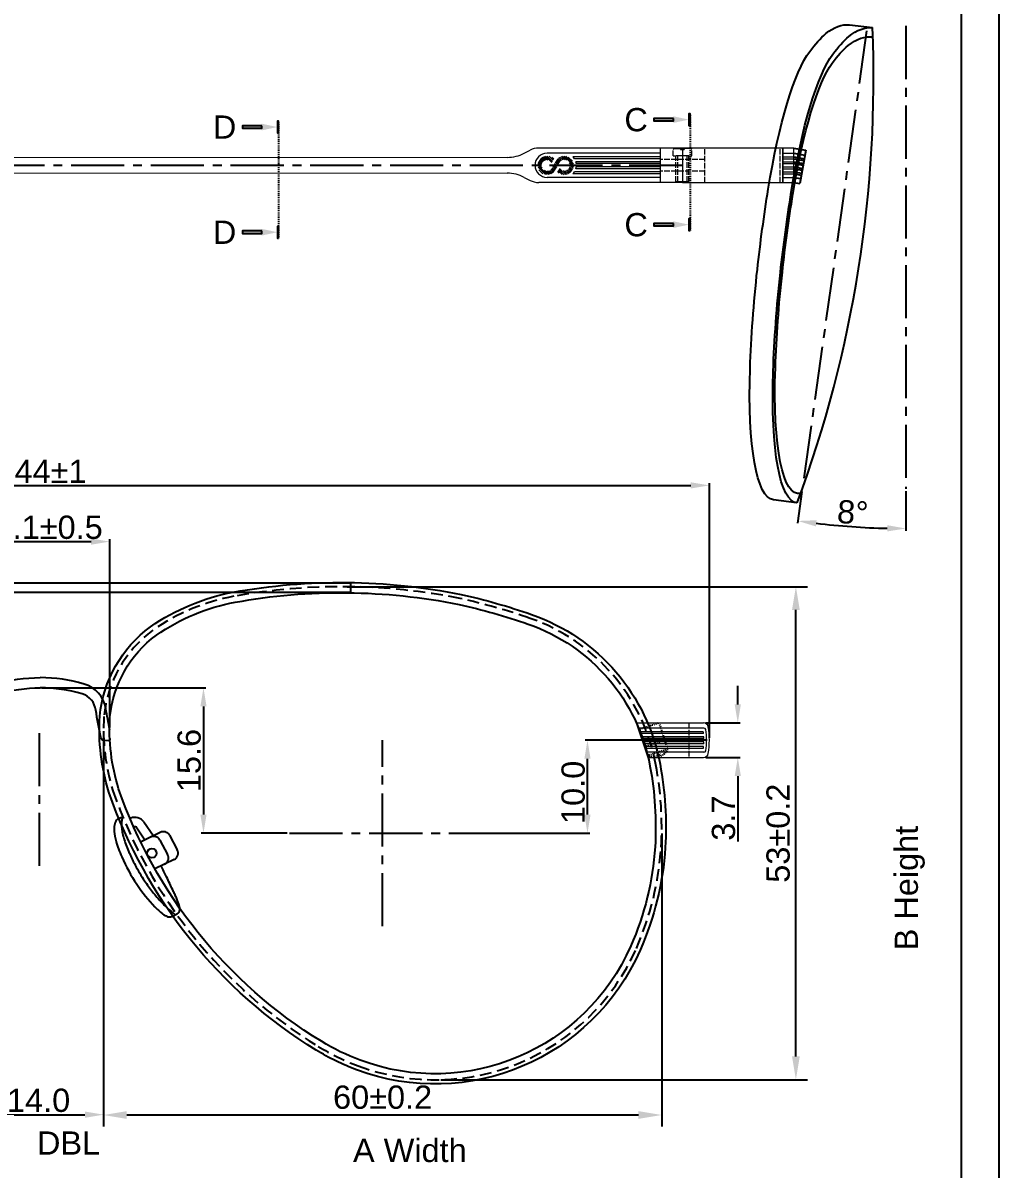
# Model space of a CAD drawing. Header units: millimetres. Extents: x 1186 to 2336, y 1181 to 1549.
# Drawn here: x 1768.6 to 1873.6, y 1287.6 to 1410.8 of the extents above; entities that cross this region are included whole.
import ezdxf
from ezdxf.enums import TextEntityAlignment as Align

# ---------------------------------------------------------------- set-up
doc = ezdxf.new("R2010")
doc.units = ezdxf.units.MM
for name, pattern in [('ACAD_ISO02W100', [15, 12, -3]), ('CENTER2', [28.574999999999992, 19.05, -3.174999999999998, 3.174999999999998, -3.174999999999998]), ('DASHED2', [0.375, 0.25, -0.125]), ('HIDDEN', [9.524999999999995, 6.349999999999998, -3.174999999999998]), ('HIDDEN2', [0.1875, 0.125, -0.0625]), ('PHANTOM2', [1.25, 0.625, -0.125, 0.125, -0.125, 0.125, -0.125])]:
    doc.linetypes.add(name, pattern=pattern)
for name, color, linetype in [('Center Line', 2, 'CENTER2'), ('Dimension', 3, 'Continuous'), ('Hidden Line', 1, 'HIDDEN2'), ('Section Line', 6, 'PHANTOM2')]:
    doc.layers.add(name, color=color, linetype=linetype)
for name, color, linetype, lineweight in [('odj', 4, 'Continuous', 35), ('Section', 4, 'Continuous', 25), ('填充', 6, 'Continuous', 9), ('标注', 4, 'Continuous', 5)]:
    doc.layers.add(name, color=color, linetype=linetype, lineweight=lineweight)
doc.styles.get("Standard").update_dxf_attribs({"font": 'arial.ttf'})
doc.styles.add('样式 1', font='romant.shx')
doc.dimstyles.new('ISO-25$0', dxfattribs={"dimtxt": 2.5, "dimasz": 2.5, "dimexe": 0.5, "dimexo": 1, "dimgap": 1, "dimtad": 0, "dimtih": 1, "dimtoh": 1, "dimdec": 1, "dimzin": 10, "dimdsep": 46, "dimlunit": 6, "dimtxsty": '样式 1', "dimcen": 0, "dimclrd": 256, "dimclre": 256, "dimclrt": 7, "dimazin": 0, "dimtfac": 1, "dimtdec": 1, "dimtofl": 0, "dimtmove": 0, "dimatfit": 0, "dimfxl": 1, "dimtolj": 1, "dimtzin": 10, "dimarcsym": 0})
doc.dimstyles.new('Standard$0', dxfattribs={"dimtxt": 2.3, "dimasz": 2, "dimexe": 1, "dimexo": 1, "dimgap": 1, "dimtad": 0, "dimtih": 1, "dimtoh": 1, "dimdec": 1, "dimzin": 0, "dimdsep": 46, "dimtxsty": 'Standard', "dimcen": 0, "dimclrd": 4, "dimclre": 4, "dimclrt": 4, "dimadec": 1, "dimazin": 0, "dimtfac": 1, "dimtdec": 1, "dimtofl": 0, "dimtmove": 0, "dimatfit": 0, "dimfxl": 1, "dimtolj": 1, "dimtzin": 0, "dimarcsym": 0})
doc.dimstyles.new('STANDARD$2', dxfattribs={"dimtxt": 2.5, "dimasz": 2.5, "dimexe": 1.25, "dimexo": 0.625, "dimtad": 1, "dimdec": 1, "dimdsep": 46, "dimlunit": 6, "dimtxsty": 'Standard', "dimcen": 2.5, "dimadec": 1, "dimazin": 0, "dimtfac": 1, "dimtdec": 1, "dimtmove": 0, "dimatfit": 3, "dimfxl": 1, "dimtolj": 1, "dimtzin": 0, "dimarcsym": 0})

# ---------------------------------------------------------------- blocks, each defined once
blk = doc.blocks.new('*D193')
at = {"layer": 'Defpoints', "color": 0, "ltscale": 1000, "transparency": 16777216}
for p in [(1842.401003300198, 1361.083080373652), (1698.401003300198, 1333.693169030414), (1842.401003300198, 1333.693169030414)]:
    blk.add_point(p, dxfattribs=at)
at = {"layer": 'Dimension', "color": 3, "lineweight": -2, "ltscale": 1000, "transparency": 16777216}
for p, q in [((1698.401003300198, 1333.943169030414), (1698.401003300198, 1361.333080373652)), ((1842.401003300198, 1333.943169030414), (1842.401003300198, 1361.333080373652)), ((1700.401003300198, 1361.083080373652), (1840.401003300198, 1361.083080373652))]:
    blk.add_line(p, q, dxfattribs=at)
at = {"layer": 'Dimension', "color": 3, "ltscale": 1000, "transparency": 16777216}
for points in [[(1700.401003300198, 1361.416413706985), (1700.401003300198, 1360.749747040318), (1698.401003300198, 1361.083080373652)], [(1840.401003300198, 1361.416413706985), (1840.401003300198, 1360.749747040318), (1842.401003300198, 1361.083080373652)]]:
    blk.add_solid(points, dxfattribs=at)
at = {"layer": 'Dimension', "ltscale": 1000, "transparency": 16777216, "insert": (1770.597141558253, 1362.588196335452), "char_height": 2.5, "attachment_point": 5}
blk.add_mtext('\\A1;144±1', dxfattribs=at)
blk = doc.blocks.new('*D194')
at = {"layer": 'Defpoints', "color": 0, "transparency": 16777216}
for p in [(1770.398741650483, 1339.319147267441), (1788.013774165354, 1323.693169030414), (1797.257588243557, 1323.693169030414)]:
    blk.add_point(p, dxfattribs=at)
at = {"layer": 'Dimension', "color": 3, "lineweight": -2, "transparency": 16777216}
for p, q in [((1770.648741650483, 1339.319147267441), (1788.263774165354, 1339.319147267441)), ((1788.013774165354, 1337.319147267441), (1788.013774165354, 1325.693169030414)), ((1797.007588243557, 1323.693169030414), (1787.763774165354, 1323.693169030414))]:
    blk.add_line(p, q, dxfattribs=at)
at = {"layer": 'Dimension', "color": 3, "transparency": 16777216}
for points in [[(1787.68044083202, 1337.319147267441), (1788.347107498687, 1337.319147267441), (1788.013774165354, 1339.319147267441)], [(1787.68044083202, 1325.693169030414), (1788.347107498687, 1325.693169030414), (1788.013774165354, 1323.693169030414)]]:
    blk.add_solid(points, dxfattribs=at)
at = {"layer": 'Dimension', "transparency": 16777216, "insert": (1786.487341696049, 1331.506158148927), "char_height": 2.5, "attachment_point": 5, "rotation": 90}
blk.add_mtext('\\A1;15.6', dxfattribs=at)
blk = doc.blocks.new('*D195')
at = {"layer": 'Defpoints', "color": 0, "transparency": 16777216}
for p in [(1829.296991895462, 1333.693169030414), (1842.401003300199, 1333.693169030414), (1814.812439091148, 1323.693169030414)]:
    blk.add_point(p, dxfattribs=at)
at = {"layer": 'Dimension', "color": 3, "lineweight": -2, "transparency": 16777216}
for p, q in [((1842.151003300199, 1333.693169030414), (1829.046991895462, 1333.693169030414)), ((1829.296991895462, 1325.693169030414), (1829.296991895462, 1331.693169030414)), ((1815.062439091148, 1323.693169030414), (1829.546991895462, 1323.693169030414))]:
    blk.add_line(p, q, dxfattribs=at)
at = {"layer": 'Dimension', "color": 3, "transparency": 16777216}
for points in [[(1828.963658562129, 1331.693169030414), (1829.630325228796, 1331.693169030414), (1829.296991895462, 1333.693169030414)], [(1828.963658562129, 1325.693169030414), (1829.630325228796, 1325.693169030414), (1829.296991895462, 1323.693169030414)]]:
    blk.add_solid(points, dxfattribs=at)
at = {"layer": 'Dimension', "transparency": 16777216, "insert": (1827.770559426158, 1328.083732693054), "char_height": 2.5, "attachment_point": 5, "rotation": 90}
blk.add_mtext('\\A1;10.0', dxfattribs=at)
blk = doc.blocks.new('AETW3T3T23')
at = {"layer": 'Center Line', "color": 251, "linetype": 'DASHED2', "ltscale": 0.3, "true_color": 0x636466}
for p, q in [((-0.3308577959073773, 3.280975531542936), (-0.3308577959087415, 0.2809755315424809)), ((1.869142204091986, 3.280975531542936), (-0.330857795907832, 3.28097553154339)), ((1.869142204091986, 0.2809755315420261), (1.869142204092896, 3.280975531542481)), ((-0.330857795907832, 1.2809755315443), (1.869142204092441, 1.28097553154339)), ((-0.330857795909651, 0.2809755315424809), (1.869142204090622, 0.2809755315420261)), ((0.5691422040904399, -0.2052609636407396), (0.5691422040904399, 0.02870594751084354)), ((0.9691422040909856, 0.02870594751084354), (0.5691422040904399, 0.02870594751084354)), ((0.9691422040905309, -0.2052609636402849), (0.9691422040909856, 0.02870594751084354))]:
    blk.add_line(p, q, dxfattribs=at)
for start, end in [(221.112090439168, 262.1265062017297), (277.8734937982186, 318.8879095608687)]:
    blk.add_arc((0.7691422040911675, 1.240975531542063), 1.459999999999997, start, end, dxfattribs=at)
blk = doc.blocks.new('mn')
at = {"color": 7}
for p, q in [((6512.101170372654, -4128.874877995278), (6512.55061249201, -4128.720460733514)), ((6513.878499640381, -4130.003108123082), (6514.642491683753, -4131.495626581961)), ((6514.768656383501, -4129.547453678708), (6515.597867596754, -4131.167382908112)), ((6516.373070111922, -4130.90104238383), (6514.19754885654, -4131.648497997568)), ((6516.220143723824, -4131.717665019358), (6516.858861384206, -4133.376938692315)), ((6517.316702681762, -4131.340914322541), (6517.955420342143, -4133.000187995498)), ((6517.499185921921, -4133.978922078115), (6515.306068006046, -4134.73242347175)), ((6516.49339399312, -4140.013396792979), (6517.085622660066, -4139.809921584161))]:
    blk.add_line(p, q, dxfattribs=at)
blk.add_circle((6515.195903655287, -4133.016727784025), 0.4999999999999999, dxfattribs=at)
for centre, radius, start, end in [((6513.742430322622, -4130.129630006967), 1.179859824391619, 29.56616959253316, 105.1945961217461), ((6513.742430322622, -4130.129630006967), 0.1798598243916189, 29.56616959253316, 109.3577873490888), ((6515.520210228793, -4131.98709609131), 0.7499999999999998, 21.0536169119092, 108.961461324464), ((6516.61676918673, -4131.610345394493), 0.7499999999999998, 21.0536169119092, 108.961461324464), ((6517.255486847112, -4133.269619067451), 0.7499999999999998, 288.961461324464, 21.0536169119092), ((6516.158927889175, -4133.646369764268), 0.7499999999999998, 288.961461324464, 21.0536169119092), ((6516.923156610193, -4139.337052910385), 0.5, 288.961461324464, 352.0354316012372)]:
    blk.add_arc(centre, radius, start, end, dxfattribs=at)
for points, knots in [([(6512.101170372654, -4128.874877995278), (6512.015081152605, -4128.904456134608), (6511.938246541677, -4128.95143574439), (6511.7276740262, -4129.141269221003), (6511.641049340324, -4129.321375434243), (6511.525209189309, -4129.695258739761), (6511.491580424013, -4129.927931810118), (6511.468162438119, -4130.512987660631), (6511.489491549222, -4130.874947211842), (6511.578796381533, -4131.537451209549), (6511.62936374864, -4131.817232674587), (6511.759428714666, -4132.399583392947), (6511.839286496359, -4132.699978690042), (6511.931102040883, -4132.998144348051)], [0, 0, 0, 0, 0.5256886371061397, 0.5256886371061397, 1.652907206024139, 1.652907206024139, 2.923388993747845, 2.923388993747845, 4.456515165682466, 4.456515165682466, 5.498466311699731, 5.498466311699731, 6.576224090350896, 6.576224090350896, 6.576224090350896, 6.576224090350896]), ([(6512.56869760641, -4128.802085993377), (6512.539024358377, -4128.841349812163), (6512.511370003777, -4128.887375343213), (6512.43906021232, -4129.039319669609), (6512.40072891075, -4129.162364733601), (6512.345148900091, -4129.449492141677), (6512.327855893269, -4129.613803293275), (6512.314640656517, -4129.971150103842), (6512.318727283648, -4130.164199847024), (6512.345200850104, -4130.560848851048), (6512.36850234757, -4130.778009549314), (6512.436213901108, -4131.236687625033), (6512.480615520082, -4131.478197503347), (6512.588199925152, -4131.96943243455), (6512.651468323165, -4132.219548358257), (6512.745001981487, -4132.547081637586), (6512.769061655871, -4132.628225460594), (6512.793754223981, -4132.708593971267)], [0.342327441454286, 0.342327441454286, 0.342327441454286, 0.342327441454286, 0.7330589444378742, 0.7330589444378742, 1.466117888875748, 1.466117888875748, 2.199176833313623, 2.199176833313623, 2.932235777751497, 2.932235777751497, 3.665693099158799, 3.665693099158799, 4.399150420566102, 4.399150420566102, 5.132607741973404, 5.132607741973404, 5.375972114476435, 5.375972114476435, 5.375972114476435, 5.375972114476435]), ([(6511.931102040883, -4132.998144348051), (6512.264003286209, -4134.079221842921), (6512.679407640651, -4135.126377354473), (6513.646945599357, -4137.080248997027), (6514.192248286387, -4137.972536621903), (6514.780476327336, -4138.749005292327)], [0, 0, 0, 0, 3.393519155522588, 3.393519155522588, 6.793294881170972, 6.793294881170972, 6.793294881170972, 6.793294881170972]), ([(6512.793754223981, -4132.708593971267), (6512.93399065749, -4133.165030630797), (6513.089013678565, -4133.61558601987), (6513.497131013783, -4134.686584647927), (6513.763305960223, -4135.292723405772), (6514.257055623464, -4136.288292213078), (6514.494855747069, -4136.725787262324), (6515.003242260169, -4137.570625383923), (6515.2738280883, -4137.977971466267), (6515.59511621721, -4138.413678623388), (6515.63704120591, -4138.469646605974), (6515.679142218053, -4138.524967351401)], [12.47735215966656, 12.47735215966656, 12.47735215966656, 12.47735215966656, 13.82435650972569, 13.82435650972569, 15.77427393012776, 15.77427393012776, 17.29059964368506, 17.29059964368506, 18.80692535724236, 18.80692535724236, 19.03321680475641, 19.03321680475641, 19.03321680475641, 19.03321680475641]), ([(6516.996792218193, -4137.423372703631), (6516.9742607428, -4137.351691242578), (6516.951516479327, -4137.279687602389), (6516.774838716119, -4136.723081872159), (6516.611908038743, -4136.225732877156), (6516.303621645417, -4135.311696081315), (6516.159437769269, -4134.894416892333), (6516.01614785683, -4134.48845445018)], [9.004309419062118, 9.004309419062118, 9.004309419062118, 9.004309419062118, 9.230600866580804, 9.230600866580804, 10.74692658013807, 10.74692658013807, 12.02899439069849, 12.02899439069849, 12.02899439069849, 12.02899439069849]), ([(6517.273285230718, -4138.327390195272), (6517.229266440263, -4138.179198378582), (6517.184270269563, -4138.029970935489), (6517.092541235493, -4137.730047537661), (6517.045306055677, -4137.577714249916), (6516.996792218193, -4137.423372703631)], [8.414024721390836, 8.414024721390836, 8.414024721390836, 8.414024721390836, 8.934537136107044, 8.934537136107044, 9.455744046800545, 9.455744046800545, 9.455744046800545, 9.455744046800545]), ([(6514.780476327336, -4138.749005292327), (6514.869842465801, -4138.866969758291), (6514.960081241246, -4138.981955398747), (6515.142326268448, -4139.205980261366), (6515.234304829928, -4139.314970175179), (6515.326979367725, -4139.420737946589)], [0, 0, 0, 0, 0.5164991335987998, 0.5164991335987998, 1.033970389091923, 1.033970389091923, 1.033970389091923, 1.033970389091923]), ([(6515.679142218053, -4138.524967351401), (6515.769792369698, -4138.644081683971), (6515.860971368713, -4138.759676629951), (6516.043867838463, -4138.983381336027), (6516.136579530339, -4139.09271718216), (6516.230429237923, -4139.199248867861), (6516.24251295626, -4139.2129654677), (6516.25461554076, -4139.226635579825), (6516.26671812526, -4139.24030569195), (6516.321523761148, -4139.302209757781), (6516.376329397035, -4139.364113823613), (6516.431135032923, -4139.426017889445), (6516.54582910819, -4139.555567149679), (6516.660523183457, -4139.685116409913), (6516.775217258724, -4139.814665670146)], [20.07178153526275, 20.07178153526275, 20.07178153526275, 20.07178153526275, 20.59298844595623, 20.59298844595623, 21.11350086067244, 21.11350086067244, 21.11350086067244, 21.18051998702081, 21.18051998702081, 21.18051998702081, 21.48401101705299, 21.48401101705299, 21.48401101705299, 22.11913954859993, 22.11913954859993, 22.11913954859993, 22.11913954859993]), ([(6517.41833358208, -4139.406333257632), (6517.418382182399, -4139.405985889876), (6517.418430631042, -4139.405638306015), (6517.418478927297, -4139.405290505038), (6517.420696289229, -4139.389322380192), (6517.422592438546, -4139.37289660012), (6517.432439900718, -4139.267006150364), (6517.431613475321, -4139.165508091577), (6517.41257248472, -4138.945515386147), (6517.39435134059, -4138.827012940137), (6517.345155105562, -4138.58869093925), (6517.313098554847, -4138.461424065126), (6517.273285230718, -4138.327390195272)], [0.8534819877434223, 0.8534819877434223, 0.8534819877434223, 0.8534819877434223, 0.8554320267002495, 0.8554320267002495, 0.8554320267002495, 0.9449615782385192, 0.9449615782385192, 1.417442367357779, 1.417442367357779, 1.889923156477038, 1.889923156477038, 2.345182951583777, 2.345182951583777, 2.345182951583777, 2.345182951583777]), ([(6515.326979367725, -4139.420737946588), (6515.472003456753, -4139.586251312629), (6515.615125974015, -4139.722599174032), (6515.895261869822, -4139.927109601613), (6516.028796832585, -4139.994647573634), (6516.291339600277, -4140.055873846622), (6516.403199050973, -4140.044385557475), (6516.49339399312, -4140.013396792979)], [0, 0, 0, 0, 0.7963150142354934, 0.7963150142354934, 1.559532167277848, 1.559532167277848, 2.33524941402347, 2.33524941402347, 2.33524941402347, 2.33524941402347])]:
    blk.add_open_spline(points, degree=3, knots=knots, dxfattribs=at)
blk = doc.blocks.new('*D181')
at = {"layer": 'Defpoints', "color": 0, "transparency": 16777216}
for p in [(1777.267355656324, 1334.900294145047), (1837.279071368153, 1324.277716181594), (1777.267355656324, 1293.405850300185)]:
    blk.add_point(p, dxfattribs=at)
at = {"layer": 'Dimension', "lineweight": -2, "transparency": 16777216}
for p, q in [((1777.267355656324, 1334.275294145047), (1777.267355656324, 1292.155850300185)), ((1837.279071368153, 1323.652716181594), (1837.279071368153, 1292.155850300185)), ((1834.779071368153, 1293.405850300185), (1779.767355656324, 1293.405850300185))]:
    blk.add_line(p, q, dxfattribs=at)
at = {"layer": 'Dimension', "transparency": 16777216}
for points in [[(1779.767355656324, 1293.822516966852), (1779.767355656324, 1292.989183633518), (1777.267355656324, 1293.405850300185)], [(1834.779071368153, 1293.822516966852), (1834.779071368153, 1292.989183633518), (1837.279071368153, 1293.405850300185)]]:
    blk.add_solid(points, dxfattribs=at)
at = {"layer": 'Dimension', "transparency": 16777216, "insert": (1807.273213512239, 1295.307282769489), "char_height": 2.5, "attachment_point": 5}
blk.add_mtext('60±0.2', dxfattribs=at)
blk = doc.blocks.new('*D182')
at = {"layer": 'Defpoints', "color": 0, "transparency": 16777216}
for p in [(1802.849161753788, 1350.194085723259), (1851.707132217991, 1350.194085723259), (1812.918711978572, 1297.19501152002)]:
    blk.add_point(p, dxfattribs=at)
at = {"layer": 'Dimension', "lineweight": -2, "transparency": 16777216}
for p, q in [((1803.474161753788, 1350.194085723259), (1852.957132217991, 1350.194085723259)), ((1851.707132217991, 1299.69501152002), (1851.707132217991, 1347.694085723259)), ((1813.543711978572, 1297.19501152002), (1852.957132217991, 1297.19501152002))]:
    blk.add_line(p, q, dxfattribs=at)
at = {"layer": 'Dimension', "transparency": 16777216}
for points in [[(1851.290465551324, 1347.694085723259), (1852.123798884658, 1347.694085723259), (1851.707132217991, 1350.194085723259)], [(1851.290465551324, 1299.69501152002), (1852.123798884658, 1299.69501152002), (1851.707132217991, 1297.19501152002)]]:
    blk.add_solid(points, dxfattribs=at)
at = {"layer": 'Dimension', "transparency": 16777216, "insert": (1849.804847088386, 1323.694678201147), "char_height": 2.5, "attachment_point": 5, "rotation": 90}
blk.add_mtext('53±0.2', dxfattribs=at)
blk = doc.blocks.new('*D270')
at = {"layer": 'Defpoints', "color": 0, "ltscale": 1000, "transparency": 16777216}
for p in [(1777.930085762717, 1355.034993559542), (1762.868688713846, 1334.842171952332), (1777.930085762717, 1334.810976400664)]:
    blk.add_point(p, dxfattribs=at)
at = {"layer": 'Dimension', "color": 3, "lineweight": -2, "ltscale": 1000, "transparency": 16777216}
for p, q in [((1762.868688713846, 1335.092171952332), (1762.868688713846, 1355.284993559542)), ((1777.930085762717, 1335.060976400664), (1777.930085762717, 1355.284993559542)), ((1764.868688713846, 1355.034993559542), (1775.930085762717, 1355.034993559542))]:
    blk.add_line(p, q, dxfattribs=at)
at = {"layer": 'Dimension', "color": 3, "ltscale": 1000, "transparency": 16777216}
for points in [[(1764.868688713846, 1355.368326892876), (1764.868688713846, 1354.701660226209), (1762.868688713846, 1355.034993559542)], [(1775.930085762717, 1355.368326892876), (1775.930085762717, 1354.701660226209), (1777.930085762717, 1355.034993559542)]]:
    blk.add_solid(points, dxfattribs=at)
at = {"layer": 'Dimension', "ltscale": 1000, "transparency": 16777216, "insert": (1770.399387238282, 1356.561426028846), "char_height": 2.5, "attachment_point": 5}
blk.add_mtext('\\A1;15.1±0.5', dxfattribs=at)
blk = doc.blocks.new('*D185')
at = {"layer": 'Defpoints', "color": 0, "transparency": 16777216}
for p in [(1763.306282411853, 1334.900289261179), (1777.267355650423, 1334.899780262571), (1777.267355650423, 1293.442774702862)]:
    blk.add_point(p, dxfattribs=at)
at = {"layer": 'Dimension', "color": 3, "lineweight": -2, "transparency": 16777216}
for p, q in [((1763.306282411853, 1334.650289261179), (1763.306282411853, 1293.192774702862)), ((1777.267355650423, 1334.649780262571), (1777.267355650423, 1293.192774702862)), ((1765.306282411853, 1293.442774702862), (1775.267355650423, 1293.442774702862))]:
    blk.add_line(p, q, dxfattribs=at)
at = {"layer": 'Dimension', "color": 3, "transparency": 16777216}
for points in [[(1765.306282411853, 1293.776108036195), (1765.306282411853, 1293.109441369529), (1763.306282411853, 1293.442774702862)], [(1775.267355650423, 1293.776108036195), (1775.267355650423, 1293.109441369529), (1777.267355650423, 1293.442774702862)]]:
    blk.add_solid(points, dxfattribs=at)
at = {"layer": 'Dimension', "transparency": 16777216, "insert": (1770.286819031138, 1294.969207172166), "char_height": 2.5, "attachment_point": 5}
blk.add_mtext('\\A1;14.0', dxfattribs=at)
blk = doc.blocks.new('*D271')
at = {"layer": 'Defpoints', "color": 0, "transparency": 16777216}
for p in [(1841.788503300196, 1335.543169030414), (1841.788503300196, 1331.843169030414), (1845.46115784238, 1331.843169030414)]:
    blk.add_point(p, dxfattribs=at)
at = {"layer": 'Dimension', "color": 3, "lineweight": -2, "transparency": 16777216}
for p, q in [((1845.46115784238, 1337.543169030414), (1845.46115784238, 1339.543169030414)), ((1842.038503300196, 1335.543169030414), (1845.71115784238, 1335.543169030414)), ((1842.038503300196, 1331.843169030414), (1845.71115784238, 1331.843169030414)), ((1845.46115784238, 1329.843169030414), (1845.46115784238, 1322.793373668886))]:
    blk.add_line(p, q, dxfattribs=at)
at = {"layer": 'Dimension', "color": 3, "transparency": 16777216}
for points in [[(1845.127824509047, 1337.543169030414), (1845.794491175713, 1337.543169030414), (1845.46115784238, 1335.543169030414)], [(1845.127824509047, 1329.843169030414), (1845.794491175713, 1329.843169030414), (1845.46115784238, 1331.843169030414)]]:
    blk.add_solid(points, dxfattribs=at)
at = {"layer": 'Dimension', "transparency": 16777216, "insert": (1843.933872712775, 1325.318271349649), "char_height": 2.5, "attachment_point": 5, "rotation": 90}
blk.add_mtext('\\A1;3.7', dxfattribs=at)
blk = doc.blocks.new('DQD')
at = {"layer": '填充', "lineweight": 9, "ltscale": 0.3}
h = blk.add_hatch(dxfattribs=at)
h.set_pattern_fill('ANSI31', color=0, scale=0.05, style=0)
h.set_pattern_definition([(45, (1148.310689219001, -378.8355158307504), (-0.1122532015133644, 0.1122532015133644), [])])
edge = h.paths.add_edge_path()
edge.add_arc((566.6886130403477, -359.4946201689942), 1.216717289623546, 326.85562600558023, 355.0656761561903, ccw=False)
edge.add_arc((566.5886182054408, -359.4293281626059), 1.336140960204059, 301.21231557503927, 326.85577737543787, ccw=False)
edge.add_arc((566.7345749387543, -359.6666867267068), 1.057504578354094, 274.2954083961643, 301.1132669307683, ccw=False)
edge.add_arc((566.6861427289871, -359.0220303534171), 1.703977716600385, 257.7464523477044, 274.2958177068717, ccw=False)
edge.add_arc((566.552161257717, -359.6454521212073), 1.066323679704142, 222.0641747151613, 257.6720441280097, ccw=False)
edge.add_arc((567.0486799063024, -359.1973853769329), 1.735124528755777, 211.4987770512445, 222.0639620954589, ccw=False)
edge.add_line((565.5692236923569, -360.1039538747907), (565.5608968379122, -360.0900640158321))
edge.add_line((565.5608968379122, -360.0900640158321), (565.5517733592037, -360.0748522498172))
edge.add_arc((565.4972547061761, -360.1027084589502), 0.06122296885328356, 27.0646802215006, 32.79077455790604)
edge.add_arc((565.2214628673246, -360.2803099186655), 0.3892525655414389, 32.78193845158279, 33.68216510939047)
edge.add_line((565.5453703561388, -360.0644361164787), (565.5433272254693, -360.0608660595928))
edge.add_line((565.5433272254693, -360.0608660595928), (565.5412886339693, -360.0568940340217))
edge.add_arc((399.5386059169484, -452.12260299066), 189.823563961212, 29.01291434988989, 29.24438922041359)
edge.add_arc((594.7589724173001, -343.4616697150355), 33.60420062982037, 207.9789297392575, 208.2883267606696, ccw=False)
edge.add_arc((563.5330281917825, -360.0500628406903), 1.754452897536353, 27.9786661102966, 35.1296080710222)
edge.add_arc((564.4145697325889, -359.424436955154), 0.673493756199461, 34.75477402695907, 79.62394520422626)
edge.add_arc((564.3793043840753, -359.6171520034439), 0.869408876354051, 79.62532174699699, 91.32777301974212)
edge.add_arc((564.3741262809917, -359.4319307014557), 0.6841178927489383, 91.25367180060888, 130.813428210027)
edge.add_arc((564.4782941727417, -359.5525555237125), 0.8434957375525645, 130.8133250956672, 161.7494121829425)
edge.add_arc((564.3197299519491, -359.5002672879502), 0.6765326526666976, 161.749395577461, 200.5930098080731)
edge.add_arc((564.3651145107656, -359.483229547054), 0.7250098907572737, 200.5919094406856, 250.1078977268718)
edge.add_arc((564.3771603171288, -359.424855541739), 0.784046050996307, 250.7315977382036, 267.320860872582)
edge.add_arc((564.3670242481967, -359.641420979657), 0.5672435399689116, 267.3210753439423, 306.2228019429804)
edge.add_arc((564.2457809842717, -359.4759121329132), 0.7724095882509521, 306.2232758997156, 334.5335439679009)
edge.add_arc((564.5607225810918, -359.623541063804), 0.4245961006465461, 334.245506614147, 338.2122702240926)
edge.add_arc((564.7275412998947, -359.6895077019425), 0.2452101486666212, 338.0572130307958, 339.8658886487736)
edge.add_line((564.9577665303445, -359.7739136275254), (564.9586577206417, -359.7714105276702))
edge.add_line((564.9586577206414, -359.7714105276702), (565.2790189452751, -360.3481609467885))
edge.add_arc((564.3447588837873, -359.4378359659722), 1.304428393277978, 269.44646534017363, 315.743420397204, ccw=False)
edge.add_arc((564.343787394911, -359.5382448061391), 1.20401485349301, 219.0311403333957, 269.4465323711262, ccw=False)
edge.add_arc((564.3783404909054, -359.5251630457713), 1.239148246986644, 168.2093777522444, 218.4948823709228, ccw=False)
edge.add_arc((564.4577453651725, -359.5417355908417), 1.320264110429805, 121.206691058455, 168.2094811642351, ccw=False)
edge.add_arc((564.3200079999688, -359.3174345077646), 1.057054314618761, 94.29288208772061, 121.12046112476281, ccw=False)
edge.add_arc((564.3684359966826, -359.9627754671345), 1.704209801786156, 77.74644007036602, 94.29238557343848, ccw=False)
edge.add_arc((564.5024815273678, -359.3392514973688), 1.066442243453384, 42.07419061463338, 77.67423065552902, ccw=False)
edge.add_arc((564.0081888832599, -359.7854601562463), 1.732345678797139, 31.490805509078598, 42.073828809588576, ccw=False)
edge.add_arc((570.6896310388811, -355.7631246048854), 6.066493148001456, 210.9223463452864, 211.2429733182646)
edge.add_arc((565.5525527350894, -358.8855166961567), 0.05516987316543531, 205.9091883475824, 212.290059745909)
edge.add_arc((565.7252644248031, -358.7762607833129), 0.2595376306008084, 212.311343710942, 213.6669460447812)
edge.add_line((565.5092579837269, -358.9201392011228), (565.5113286015901, -358.9236716837715))
edge.add_line((565.5113286015903, -358.9236716837716), (565.5133442450663, -358.9276772487624))
edge.add_line((565.5133442450663, -358.9276772487624), (565.5694756162695, -359.0289030003003))
edge.add_line((565.5694756162695, -359.0289030003004), (565.6117985813908, -359.1051751713457))
edge.add_line((565.6117985813908, -359.1051751713457), (565.6609923362214, -359.1937164656284))
edge.add_arc((659.0659813808736, -307.2596540638827), 106.8720675199093, 209.0744756845439, 209.3224517215061)
edge.add_arc((563.1787150358971, -361.1044617461633), 3.099002879472425, 28.555811728722972, 29.096224519497298, ccw=False)
edge.add_arc((567.1019806205497, -358.9696014770688), 1.367499255932926, 208.5466101670828, 209.6915994986183)
edge.add_arc((588.5196750177456, -346.9020361273534), 25.95088661406556, 209.4140479317235, 210.0587383423365)
edge.add_arc((566.5642309010202, -359.6080498792439), 0.5838940484204227, 210.0584472110732, 215.1337942498214)
edge.add_arc((566.6562113320372, -359.5484779779381), 0.6934123124561334, 214.7855048940635, 294.3731550456129)
edge.add_arc((566.5875822481635, -359.396993854749), 0.8597174258170565, 294.3730579044457, 321.3929924748363)
edge.add_arc((566.7098070636087, -359.4945848194842), 0.7033112178369222, 321.3927186790723, 376.6129149764183)
edge.add_arc((566.6896904449966, -359.5005876099809), 0.7243043557043284, 16.61297775969063, 70.10287884462574)
edge.add_arc((566.6791206873781, -359.5536292982607), 0.7778192747445857, 70.70051019537512, 87.76094619390516)
edge.add_arc((566.6873536372152, -359.3429992108219), 0.5670283470711378, 87.76070116869991, 126.4635779799363)
edge.add_arc((566.8097910464778, -359.508689905945), 0.7730485539159813, 126.4633196236775, 154.5968447371398)
edge.add_arc((566.4955071148036, -359.3617953361708), 0.4261419920618258, 154.3102617431642, 158.2724430621825)
edge.add_arc((566.3276794256751, -359.2956157986912), 0.2457393046782578, 158.1206702321764, 159.9307208631565)
edge.add_line((566.0968618095214, -359.2112888520085), (566.0959706192245, -359.2137995171464))
edge.add_line((566.0959706192243, -359.2137995171464), (565.7756058641253, -358.6363412397474))
edge.add_arc((566.7099058705987, -359.5466472490116), 1.304443763678047, 89.44740677279219, 135.7452416581772, ccw=False)
edge.add_arc((566.7108800742767, -359.4459512887653), 1.203743091024093, 39.018406862530526, 89.44754976023052, ccw=False)
edge.add_arc((566.6952801009777, -359.4446441497368), 1.215088782696644, -6.582676327144782, 38.50740391752868, ccw=False)
edge.add_arc((568.4136684633979, -359.6429346064922), 0.514702438655821, 173.4181375380487, 175.1339994824087)
blk = doc.blocks.new('_FILLED')
at = {"color": 0, "linetype": 'ByBlock'}
blk.add_solid([(0, 0), (-1, 0.2142857143), (-1, -0.2142857143)], dxfattribs=at)
blk = doc.blocks.new('ER')
at = {"layer": 'Section'}
h = blk.add_hatch(color=6, dxfattribs=at)
h.dxf.hatch_style = 1
h.paths.add_polyline_path([(973.8781565702375, -602.3012728296162), (973.8781565702375, -602.770364296237), (977.630888303218, -602.770364296237), (977.630888303218, -602.3012728296162)])
h.paths.add_polyline_path([(980.6330736896052, -603.6616380828236), (980.8676194229192, -603.6616380828236), (980.8676194229192, -601.4099990430332), (980.6330736896052, -601.4099990430332)])
at = {"layer": 'Section', "color": 6}
for points in [[(977.630888303218, -602.3012728296162), (973.8781565702375, -602.3012728296162), (973.8781565702375, -602.770364296237), (977.630888303218, -602.770364296237)], [(980.8676194229192, -603.6616380828236), (980.8676194229192, -601.4099990430332), (980.6330736896052, -601.4099990430332), (980.6330736896052, -603.6616380828236)]]:
    blk.add_lwpolyline(points, close=True, dxfattribs=at)
at = {"layer": 'Section', "color": 6, "xscale": 3.002185386386005, "yscale": 3.002185386386005, "zscale": 3.002185386386005}
blk.add_blockref('_FILLED', (980.6330736896052, -602.5358185629266), dxfattribs=at)
blk = doc.blocks.new('*D206')
at = {"layer": 'Defpoints', "color": 0, "transparency": 16777216}
for p in [(1859.313411016152, 1409.944979124337), (1863.537710091663, 1410.469255408505), (1852.390888964814, 1360.688675317718), (1863.537710091663, 1360.709471418457), (1855.770940698164, 1356.805473586743)]:
    blk.add_point(p, dxfattribs=at)
at = {"layer": 'Dimension', "color": 3, "lineweight": -2, "transparency": 16777216}
for p, q in [((1852.356095689574, 1360.441108300533), (1851.873793651236, 1357.009350979898)), ((1863.537710091663, 1360.459471418457), (1863.537710091663, 1356.193730488443))]:
    blk.add_line(p, q, dxfattribs=at)
blk.add_arc((1863.537710091663, 1440.002428864518), 83.55869837607436, 263.3714226862291, 268.6285773137693, dxfattribs=at)
at = {"layer": 'Dimension', "color": 3, "transparency": 16777216}
for points in [[(1853.849875051727, 1356.671673154415), (1853.934749696632, 1357.332914970317), (1851.908586926475, 1357.256917997084)], [(1861.541842532732, 1356.80097522013), (1861.533864109424, 1356.134356296602), (1863.537710091663, 1356.443730488443)]]:
    blk.add_solid(points, dxfattribs=at)
at = {"layer": 'Dimension', "transparency": 16777216, "insert": (1857.815428488765, 1358.169989434569), "char_height": 2.5, "attachment_point": 5, "rotation": 355.9999999999992}
blk.add_mtext('\\A1;8°', dxfattribs=at)

msp = doc.modelspace()

# ---------------------------------------------------------------- linework, layer by layer
for p, q in [((1869.51476267504, 1256.095041554556), (1869.51476267504, 1542.835986335163)), ((1851.502018816616, 1397.335751030258), (1852.774225225505, 1397.110540332873)), ((1852.774225225512, 1397.110540332873), (1852.139139434832, 1393.522965575206)), ((1851.502018816616, 1396.790256261294), (1852.680593880468, 1396.581620531908)), ((1851.502018816616, 1396.390256261295), (1852.611935957153, 1396.19377461216)), ((1851.502018816616, 1396.190256261294), (1852.577606995495, 1395.999851652286)), ((1851.502018816616, 1395.863321705123), (1852.521490376275, 1395.682851068197)), ((1851.502018816616, 1395.663321705122), (1852.486598996475, 1395.485751030257)), ((1851.502018816616, 1395.308180355392), (1852.426203245726, 1395.144577799756)), ((1851.502018816616, 1395.108180355392), (1852.391874284069, 1394.950654839882)), ((1851.502018816616, 1394.790256261294), (1852.337304263885, 1394.64239093317)), ((1851.502018816616, 1394.58124579922), (1852.301428703191, 1394.439731295917)), ((1851.502018816616, 1394.18124579922), (1852.232770779876, 1394.05188537617)), ((1851.502018816616, 1393.635751030257), (1852.139139434832, 1393.522965575205)), ((1851.770977918975, 1359.210829121377), (1849.289612539877, 1359.51550247989))]:
    msp.add_line(p, q)
at = {"linetype": 'ByBlock', "ltscale": 1000}
msp.add_line((1857.463167153996, 1410.595863157264), (1859.944532533102, 1410.291189798751), dxfattribs=at)
at = {"color": 1, "linetype": 'ACAD_ISO02W100', "lineweight": 9, "ltscale": 0.05}
for p, q in [((1838.502018816616, 1397.185751030256), (1838.662484876178, 1397.335751030258)), ((1838.502018816616, 1396.485751030257), (1838.502018816616, 1397.185751030256)), ((1839.302018816619, 1397.335751030258), (1839.302018816619, 1397.185751030256)), ((1839.702018816621, 1397.185751030256), (1839.302018816619, 1397.185751030256)), ((1839.302018816619, 1397.185751030256), (1839.702018816621, 1397.185751030256)), ((1839.702018816621, 1397.335751030258), (1840.341552757054, 1397.335751030258)), ((1839.702018816621, 1397.335751030258), (1839.702018816621, 1397.185751030256)), ((1840.502018816616, 1397.185751030256), (1840.341552757054, 1397.335751030258)), ((1840.502018816616, 1396.485751030257), (1840.502018816616, 1397.185751030256)), ((1841.902018816618, 1396.105751030256), (1837.102018816622, 1396.105751030256)), ((1838.502018816616, 1396.485751030257), (1838.802018816619, 1396.485751030257)), ((1838.802018816619, 1393.715003510672), (1838.802018816619, 1396.485751030257)), ((1840.202018816621, 1396.485751030257), (1838.802018816619, 1396.485751030257)), ((1839.002018816616, 1393.715003510672), (1839.002018816616, 1396.485751030257)), ((1840.002018816616, 1393.715003510672), (1840.002018816616, 1396.485751030257)), ((1840.202018816621, 1396.485751030257), (1840.502018816616, 1396.485751030257)), ((1840.202018816621, 1393.715003510672), (1840.202018816621, 1396.485751030257)), ((1841.902018816618, 1394.865751030256), (1837.102018816622, 1394.865751030256)), ((1838.802018816619, 1393.715003510672), (1838.874631626997, 1393.635751030257)), ((1840.202018816621, 1393.715003510672), (1838.802018816619, 1393.715003510672)), ((1840.129406006236, 1393.635751030257), (1838.874631626997, 1393.635751030257)), ((1840.202018816621, 1393.715003510672), (1840.129406006236, 1393.635751030257))]:
    msp.add_line(p, q, dxfattribs=at)
at = {"color": 251, "linetype": 'ACAD_ISO02W100', "lineweight": 9, "ltscale": 0.05}
for p, q in [((1838.662484876178, 1397.335751030258), (1839.302018816619, 1397.335751030258)), ((1841.902018816618, 1393.635751030257), (1841.902018816618, 1397.335751030258))]:
    msp.add_line(p, q, dxfattribs=at)
at = {"color": 1, "ltscale": 1000}
msp.add_line((1838.662484876178, 1397.335751030258), (1839.302018816619, 1397.335751030258), dxfattribs=at)
at = {"color": 251, "linetype": 'ACAD_ISO02W100', "lineweight": 13, "ltscale": 0.05}
for p, q in [((1850.021362641601, 1393.635751030257), (1850.021362641601, 1397.335751030258)), ((1840.211254827525, 1335.543169030414), (1840.211254827525, 1331.843169030413))]:
    msp.add_line(p, q, dxfattribs=at)
at = {"ltscale": 1000}
msp.add_line((1834.579222725653, 1335.543169030414), (1835.838562595549, 1331.843169030413), dxfattribs=at)
at = {"color": 6}
msp.add_line((1842.401003300198, 1333.693169030414), (1842.401003300198, 1333.693169030414), dxfattribs=at)
for points in [[(1873.55280264232, 1251.835986335163), (1873.55280264232, 1548.835986335163), (1453.552805445564, 1548.835986335163), (1453.552805445564, 1251.835986335163)], [(1736.952882928774, 1349.586202460769), (1803.849123671615, 1349.586202460769), (1803.849123671615, 1350.586202460769), (1736.952882928774, 1350.586202460769)]]:
    msp.add_lwpolyline(points, close=True)
for points in [[(1823.281563328885, 1347.210032123401, -0.2695783470714491), (1837.101403134773, 1331.119139518916, -0.05993354577636781), (1837.669139911799, 1322.15566529464, -0.08716926888821268), (1834.964064324777, 1311.136667678118, -0.397536028694192), (1804.477865997651, 1298.26708433268, -0.04816546145501401), (1800.116488450236, 1300.392899564613, -0.1736009559404891), (1777.848770681449, 1328.117592841836, -0.09088608516526661), (1776.859381764487, 1336.283912055618, -0.2120496409450884), (1782.312644718673, 1345.890195518681, -0.1046368074255182), (1791.2101748977, 1349.604771675346, -0.09429692373951375), (1815.716396886914, 1349.36633575612, -0.02846534523152174)], [(1822.920371651606, 1346.171022704404, -0.2695786383695399), (1836.01976639581, 1330.91898466655, -0.05989432209604603), (1836.571214882199, 1322.223445592243, -0.08712401043977316), (1833.957272482694, 1311.5798044366, -0.3975360286942059), (1804.862598303087, 1299.29760898214, -0.04816546145500877), (1800.69124578288, 1301.330798284398, -0.1735151849458237), (1778.894004677139, 1328.460795609455, -0.09044640480679958), (1777.956096482303, 1336.196296345888, -0.2112496538886503), (1782.952262838524, 1344.995080081271, -0.1043770563172961), (1791.410003162215, 1348.52306370911, -0.09422866651623744), (1815.487874992126, 1348.29025944503, -0.02841892983405199)]]:
    msp.add_lwpolyline(points, format="xyb", close=True)
for points in [[(1762.868688713846, 1334.842171952338, 0.006709248375696373), (1763.272573884256, 1337.092682639161, -0.2899565848095418), (1765.623307085858, 1339.726907380233, -0.07131728691853975), (1770.463868414161, 1340.418221553797)], [(1777.930085762717, 1334.810976400664, -0.006802485237561683), (1777.520162944071, 1337.092682639161, 0.2899565848095418), (1775.169429742462, 1339.726907380233, 0.0733207029801737), (1770.463868414161, 1340.418221553797)], [(1762.904514965681, 1333.639318421006), (1763.453620561057, 1333.670853116186, 0.3410849846015858), (1763.822825183357, 1333.99128133456, 0.00860820277085518), (1764.35880225787, 1336.913945441383, -0.289956584809538), (1765.925957725609, 1338.670095268766, -0.07142529985901293), (1770.464273531405, 1339.319245376593, -0.06969424127219369)], [(1777.907652275906, 1333.638249079031), (1777.339926501758, 1333.670853116186, -0.3410849846015858), (1776.970721879457, 1333.99128133456, -0.00860820277085518), (1776.434744804938, 1336.913945441383, 0.2982389485196751), (1774.967589337197, 1338.670095268766, 0.07196916354620496), (1770.464273531405, 1339.319245376593, 0.06969424127219369)], [(1777.953541204668, 1333.886949677933, 0.004279297920650309), (1777.907652275906, 1333.638249079031)]]:
    msp.add_lwpolyline(points, format="xyb")
msp.add_arc((1729.30954175532, 1404.80833611759), 130.75, 339.5869392512864, 2.403338557408754)
at = {"linetype": 'ByBlock', "ltscale": 1000, "extrusion": (0, 0, -1)}
for centre, major_axis, ratio, start_param, end_param in [((1849.734164335518, 1346.611034743242), (7.854835309625657, 63.97249989626756), 0.1999999999999849, -0.1977653854792614, -0.009805532812451471), ((1849.788609915922, 1343.298393950068), (8.304023615805685, 67.6308450734728), 0.1999999999992757, -0.3345428677775006, -0.2212406059493959), ((1852.269975295021, 1342.993720591556), (8.304023615805685, 67.6308450734728), 0.1999999999992757, -0.3345428677775006, -0.2212406059493959), ((1852.215529714624, 1346.30636138473), (7.732965966220012, 62.97995374462597), 0.2000000000000015, -0.1976040783539736, 0.002740883239699144), ((1852.215529714624, 1346.30636138473), (7.854835309625657, 63.97249989626756), 0.1999999999999849, -0.1977653854792614, -0.009805532812451471), ((1852.269975294948, 1342.993720591348), (8.182154272424679, 66.638298921945), 0.1999999999995249, -0.3345428677728381, -0.2213689856305794), ((1852.192416047175, 1388.814668364123), (2.437386868103325, 19.85092303281072), 0.1999999999999606, -1.387818026841341, -0.3345428677736626), ((1854.673781426274, 1388.50999500561), (2.437386868103325, 19.85092303281072), 0.1999999999999606, -1.387818026841341, -0.3345428677736626), ((1854.673781426274, 1388.509995005594), (2.315517524698926, 18.85837688118695), 0.1999999999999623, -1.387818026841854, -0.334542867774055), ((1855.047026122716, 1385.439531800537), (4.44807468913165, 36.22666120574544), 0.1999999999994561, 4.655919524933415, 4.89536728033711), ((1857.528391501823, 1385.134858442025), (4.44807468913165, 36.22666120574544), 0.1999999999994561, 4.655919524933415, 4.89536728033711), ((1857.528391501823, 1385.134858441997), (4.326205345736749, 35.23411505417324), 0.1999999999990621, 4.656070950485953, 4.895367280336859), ((1854.098105120953, 1385.62482530158), (3.862031749868084, 31.45372448675423), 0.2000000000002196, 4.297764055580913, 4.645180310027736), ((1856.579470500059, 1385.320151943068), (3.862031749868084, 31.45372448675423), 0.2000000000002196, 4.297764055580913, 4.645180310027736), ((1856.579470500059, 1385.320151943064), (3.740162406468019, 30.46117833522898), 0.1999999999994654, 4.29776405558274, 4.645005532538648), ((1852.092605703816, 1382.344049842279), (2.802993163942585, 22.82854736238899), 0.2000000000000116, 3.141592653589793, 4.297764639825672), ((1854.573974791587, 1382.039394195914), (2.681125554912995, 21.83601533610789), 0.2000000000000467, 3.067572931551616, 4.297764055581422), ((1854.573971082915, 1382.039376483766), (2.802993163942585, 22.82854736238899), 0.2000000000000116, 3.124641803217076, 4.297764639825672)]:
    msp.add_ellipse(centre, major_axis=major_axis, ratio=ratio, start_param=start_param, end_param=end_param, dxfattribs=at)
at = {"layer": 'Center Line', "ltscale": 0.3}
for p, q in [((1859.313411016152, 1409.944979124337), (1852.390888964814, 1360.688675317719)), ((1863.537710091663, 1410.469255408505), (1863.537710091663, 1360.709471418457)), ((1839.502018816616, 1395.461751030257), (1694.866281366023, 1395.461751030258)), ((1770.393092321239, 1320.177847817318), (1770.401003300198, 1334.657637320719)), ((1807.257588243556, 1313.693169030414), (1807.257588243556, 1333.693169030414)), ((1797.257588243556, 1323.693169030414), (1817.257588243556, 1323.693169030414))]:
    msp.add_line(p, q, dxfattribs=at)
at = {"layer": 'Hidden Line', "linetype": 'HIDDEN', "ltscale": 0.2}
msp.add_lwpolyline([(1823.133803048957, 1346.784982832427, -0.2695784631520391), (1836.658915377928, 1331.037257988402, -0.05991779091330318), (1837.219988785058, 1322.183392047482, -0.08715111413722251), (1834.552194934833, 1311.317950897497, -0.3975360286941947), (1804.635256486239, 1298.688662598368, -0.04816546145500457), (1800.351616449952, 1300.776585404525, -0.1735664498033457), (1778.276356038157, 1328.258021812449, -0.09071161179785393), (1777.308038015304, 1336.248114279408, -0.2117368275311784), (1782.574272750739, 1345.523990741762, -0.1045339088054861), (1791.291913780624, 1349.162253194767, -0.09426931196555957), (1815.622910051352, 1348.926123148784, -0.02844653907881164)], format="xyb", close=True, dxfattribs=at)
at = {"layer": 'Section Line'}
for p, q in [((1840.33040790329, 1400.910417153858), (1840.33040790329, 1388.480251058769)), ((1796.086152576907, 1400.097286883276), (1796.086152576907, 1387.667120788186))]:
    msp.add_line(p, q, dxfattribs=at).dxf.unprotected_set("ltscale", 0)
at = {"layer": '标注', "color": 0, "lineweight": 13, "ltscale": 5}
for p, q in [((1822.510015693413, 1396.784674327851), (1823.138283536602, 1397.110822057506)), ((1839.502018816616, 1397.335751030258), (1824.059762157201, 1397.335751030258)), ((1837.102018816622, 1397.311751030256), (1837.102018816622, 1393.659751030256)), ((1851.502018816616, 1397.335751030258), (1839.502018816616, 1397.335751030258)), ((1839.502018816616, 1397.287751030257), (1839.502018816616, 1393.635751030257)), ((1850.302018816619, 1393.635751030257), (1850.302018816619, 1397.335751030258)), ((1851.502018816616, 1393.635751030257), (1851.502018816616, 1397.335751030258)), ((1820.670491589743, 1396.334817855655), (1766.808234616597, 1396.288588704685)), ((1837.102018816622, 1396.790256261294), (1824.954541870371, 1396.790256261294)), ((1837.102018816622, 1396.390256261295), (1827.736533632604, 1396.390256261295)), ((1827.742669900981, 1395.790256261294), (1827.736533632604, 1395.790256261294)), ((1837.102018816622, 1396.190256261294), (1827.894428348125, 1396.190256261294)), ((1837.102018816622, 1395.863321705123), (1828.045178038192, 1395.863321705123)), ((1837.102018816622, 1395.863321705123), (1828.045178038192, 1395.863321705123)), ((1850.302018816619, 1396.790256261294), (1851.502018816616, 1396.790256261294)), ((1850.302018816619, 1396.390256261295), (1851.502018816616, 1396.390256261295)), ((1850.302018816619, 1396.190256261294), (1851.502018816616, 1396.190256261294)), ((1850.302018816619, 1395.863321705123), (1851.502018816616, 1395.863321705123)), ((1766.809470273249, 1394.68291229528), (1820.670491589743, 1394.636684204857)), ((1823.66301646801, 1395.385751030257), (1823.666854793766, 1395.385751030257)), ((1837.102018816622, 1394.58124579922), (1827.736533632604, 1394.58124579922)), ((1837.102018816622, 1394.790256261294), (1827.900157839736, 1394.790256261294)), ((1837.102018816622, 1395.108180355392), (1828.045178038192, 1395.108180355392)), ((1837.102018816622, 1395.108180355392), (1828.045178038192, 1395.108180355392)), ((1837.102018816622, 1395.663321705122), (1828.08886989599, 1395.663321705122)), ((1837.102018816622, 1395.308180355392), (1828.08886989599, 1395.308180355392)), ((1850.302018816619, 1395.663321705122), (1851.502018816616, 1395.663321705122)), ((1850.302018816619, 1395.308180355392), (1851.502018816616, 1395.308180355392)), ((1850.302018816619, 1395.108180355392), (1851.502018816616, 1395.108180355392)), ((1850.302018816619, 1394.790256261294), (1851.502018816616, 1394.790256261294)), ((1850.302018816619, 1394.58124579922), (1851.502018816616, 1394.58124579922)), ((1822.510015693413, 1394.186827732661), (1823.138283536602, 1393.860680003007)), ((1839.502018816616, 1393.635751030257), (1824.059762157201, 1393.635751030257)), ((1837.102018816622, 1394.18124579922), (1824.954541870371, 1394.18124579922)), ((1839.502018816616, 1393.635751030257), (1851.502018816616, 1393.635751030257)), ((1850.302018816619, 1394.18124579922), (1851.502018816616, 1394.18124579922)), ((1834.579222725653, 1335.543169030414), (1841.788503300195, 1335.543169030414)), ((1841.825872174282, 1334.997674261451), (1834.816995134417, 1334.997674261451)), ((1841.750066182874, 1334.597674261451), (1834.979262957801, 1334.597674261451)), ((1841.770140296598, 1334.39767426145), (1835.056658769106, 1334.39767426145)), ((1841.792150671274, 1334.070739705279), (1835.166801407831, 1334.070739705279)), ((1841.799046113221, 1333.870739705279), (1835.230681201516, 1333.870739705279)), ((1841.799046113221, 1333.515598355549), (1835.344112982268, 1333.515598355549)), ((1841.792150671274, 1333.315598355548), (1835.43361867348, 1333.315598355548)), ((1841.770926179524, 1332.997674261451), (1835.53135622097, 1332.997674261451)), ((1841.750066182874, 1332.788663799376), (1835.592476487029, 1332.788663799376)), ((1841.825872174282, 1332.388663799376), (1835.702610687724, 1332.388663799376)), ((1835.838562595549, 1331.843169030413), (1841.788503300195, 1331.843169030413))]:
    msp.add_line(p, q, dxfattribs=at)
msp.add_lwpolyline([(1851.502018816616, 1397.335751030258), (1850.302018816619, 1397.335751030258), (1850.302018816619, 1393.635751030257), (1851.502018816616, 1393.635751030257)], close=True, dxfattribs=at)
for centre, radius, start, end in [((1824.059762157201, 1395.335751030258), 2, 90, 117.4348241399104), ((1820.667058452214, 1400.33481638235), 4, 270.0491760788552, 297.4348241399103), ((1824.967586922678, 1395.485751030257), 1.304570454668412, 90.57293869772647, 269.4270613022736), ((1826.796440893442, 1395.485751030257), 1.304570454668412, 32.6855792600908, 43.89473959857603), ((1826.796440893442, 1395.485751030257), 1.304570454668412, 7.823058527407374, 16.82332235667747), ((1820.667058452214, 1390.636685678162), 4, 62.56517586008963, 89.95082392135328), ((1826.796440893442, 1395.485751030257), 1.304570454668412, 316.1052604014239, 327.7833833908424), ((1826.796440893442, 1395.485751030257), 1.304570454668412, 343.1766776433225, 352.1769414725927), ((1824.059762157201, 1395.635751030257), 2, 242.5651758600896, 270), ((1841.788503300195, 1335.043169030414), 0.5, 9.527283381454511, 90), ((1833.74475330019, 1333.693169030414), 8.056250000003143, 5.016825571681411, 6.446402757557807), ((1841.825872174282, 1334.79767426145), 0.2, 7.782806864996471, 90), ((1833.74475330019, 1333.693169030414), 8.356250000003142, 352.2171931348985, 7.782806865101496), ((1833.74475330019, 1333.693169030414), 8.656250000003142, 350.4727166185455, 9.527283381454511), ((1833.74475330019, 1333.693169030414), 8.056250000003143, 353.5535972424422, 355.0474998145557), ((1833.74475330019, 1333.693169030414), 8.056250000003143, 1.262978955597156, 2.686253966975684), ((1833.74475330019, 1333.693169030414), 8.056250000003143, 357.3137460330243, 358.7370210444029), ((1841.788503300195, 1332.343169030413), 0.5, 270, 350.4727166185455), ((1841.825872174282, 1332.588663799377), 0.2, 270, 352.2171931348985)]:
    msp.add_arc(centre, radius, start, end, dxfattribs=at)

# ---------------------------------------------------------------- block references
at = {"linetype": 'Continuous', "xscale": 0.5559712353769681, "yscale": 0.5559712353769681, "zscale": 0.5559712353769681}
for p in [(1294.996225791467, 1735.389127925513), (1250.751970465084, 1734.589943151685), (1294.996225791467, 1724.09875773336), (1250.751970465084, 1723.285627462777)]:
    msp.add_blockref('ER', p, dxfattribs=at)
at = {"lineweight": 9, "xscale": -0.8043725965845218, "yscale": 0.8043725965845218, "zscale": 0.8043725965845218}
msp.add_blockref('DQD', (2280.775314743485, 1684.643053724119), dxfattribs=at)
at = {"xscale": -1, "rotation": 17.71342835723773}
msp.add_blockref('AETW3T3T23', (1837.679758551625, 1332.346285370162), dxfattribs=at)
at = {"rotation": 7.214375757124727}
msp.add_blockref('mn', (-5200.1851641184, 4603.642829964812), dxfattribs=at)

# ---------------------------------------------------------------- texts
at = {"layer": 'odj'}
for s, p in [('D', (1790.282975917398, 1399.59319598645, -1.000000793283107e-08)), ('C', (1834.527231243781, 1400.392380760279, -1.000000793283107e-08)), ('C', (1834.527231243781, 1389.102010568125, -1.000000793283107e-08)), ('D', (1790.282975917398, 1388.288880297543, -1.000000793283107e-08))]:
    msp.add_text(s, height=2.5, dxfattribs=at).set_placement(p, align=Align.MIDDLE_CENTER)
at = {"layer": 'odj', "insert": (1863.952667947902, 1317.802322080357), "char_height": 2.5, "width": 14.29587454790898, "attachment_point": 5, "rotation": 90}
msp.add_mtext('B Height', dxfattribs=at)
at = {"layer": 'odj', "char_height": 2.5, "attachment_point": 5}
for s, insert, width in [('\\pxql;DBL', (1773.703204540783, 1290.395546732421), 7.176881722131739), ('\\pxql;A Width', (1810.257084315163, 1289.58199503431), 12.33247593907153)]:
    msp.add_mtext(s, dxfattribs=dict(at, insert=insert, width=width))

# ---------------------------------------------------------------- dimensions: what is measured, and where the dimension line sits
at = {"layer": 'Dimension'}
dim = msp.add_angular_dim_2l(base=(1855.770940698164, 1356.805473586743), line1=((1863.537710091663, 1410.469255408505), (1863.537710091663, 1360.709471418457)), line2=((1859.313411016152, 1409.944979124337), (1852.390888964814, 1360.688675317719)), dimstyle='STANDARD$2', override={"dimasz": 2, "dimexe": 0.25, "dimexo": 0.25, "dimgap": 0.25, "dimzin": 0, "dimlunit": 2, "dimcen": 0, "dimclrd": 3, "dimclre": 3, "dimclrt": 256, "dimadec": 0, "dimtp": 1, "dimtm": 1, "dimtdec": 0, "dimtofl": 0}, dxfattribs=at)
dim.commit()
dim.dimension.update_dxf_attribs({"geometry": '*D206', "text_midpoint": (1857.815428488765, 1358.169989434569)})
at = {"layer": 'Dimension', "color": 40, "ltscale": 1000, "true_color": 0xf8d731}
dim = msp.add_linear_dim(base=(1842.401003300198, 1361.083080373652), p1=(1698.401003300198, 1333.693169030414), p2=(1842.401003300198, 1333.693169030414), dimstyle='Standard$0', override={"dimtxt": 2.5, "dimexe": 0.25, "dimexo": 0.25, "dimgap": 0.25, "dimtad": 1, "dimtih": 0, "dimtoh": 0, "dimdec": 0, "dimclrd": 3, "dimclre": 3, "dimclrt": 256, "dimadec": 0, "dimtol": 1, "dimtp": 1, "dimtm": 1, "dimtdec": 0, "dimatfit": 3, "dimfxl": 1.25, "dimarcsym": 2}, dxfattribs=at)
dim.commit()
dim.dimension.update_dxf_attribs({"geometry": '*D193', "text_midpoint": (1770.597141558253, 1361.083080373652), "dimtype": 160})
dim = msp.add_linear_dim(base=(1777.930085762717, 1355.034993559542), p1=(1762.868688713846, 1334.842171952332), p2=(1777.930085762717, 1334.810976400664), dimstyle='Standard$0', override={"dimtxt": 2.5, "dimexe": 0.25, "dimexo": 0.25, "dimgap": 0.25, "dimtad": 1, "dimtih": 0, "dimtoh": 0, "dimclrd": 3, "dimclre": 3, "dimclrt": 256, "dimadec": 0, "dimtol": 1, "dimtp": 0.5, "dimtm": 0.5, "dimatfit": 3, "dimfxl": 1.25, "dimarcsym": 2}, dxfattribs=at)
dim.commit()
dim.dimension.update_dxf_attribs({"geometry": '*D270', "text_midpoint": (1770.399387238282, 1356.561426028846)})
at = {"layer": 'Dimension'}
for base, p1, p2, dimstyle, override, picture, middle in [((1851.707132217991, 1350.194085723259), (1812.918711978571, 1297.19501152002), (1802.849161753787, 1350.194085723258), 'ISO-25$0', {"dimexe": 1.25, "dimexo": 0.625, "dimgap": 0.625, "dimtad": 3, "dimtih": 0, "dimtoh": 0, "dimzin": 8, "dimlunit": 2, "dimtxsty": 'Standard', "dimcen": 2.5, "dimclrt": 256, "dimadec": 0, "dimtol": 1, "dimtp": 0.2, "dimtm": 0.2, "dimtdec": 2, "dimtofl": 1, "dimatfit": 3, "dimtolj": 0, "dimtzin": 8}, '*D182', (1851.707132217991, 1323.694678201147)), ((1829.296991895462, 1333.693169030414), (1814.812439091147, 1323.693169030414), (1842.401003300198, 1333.693169030414), 'Standard$0', {"dimtxt": 2.5, "dimexe": 0.25, "dimexo": 0.25, "dimgap": 0.25, "dimtad": 1, "dimtih": 0, "dimtoh": 0, "dimclrd": 3, "dimclre": 3, "dimclrt": 256, "dimadec": 2, "dimtdec": 2, "dimatfit": 3}, '*D195', (1829.296991895462, 1328.083732693054))]:
    dim = msp.add_linear_dim(base=base, p1=p1, p2=p2, angle=90, dimstyle=dimstyle, override=override, dxfattribs=at)
    dim.commit()
    dim.dimension.update_dxf_attribs({"geometry": picture, "text_midpoint": middle, "dimtype": 160})
for base, p1, p2, picture, middle in [((1788.013774165354, 1323.693169030414), (1770.398741650482, 1339.319147267441), (1797.257588243556, 1323.693169030414), '*D194', (1786.487341696049, 1331.506158148927)), ((1845.46115784238, 1331.843169030414), (1841.788503300195, 1335.543169030414), (1841.788503300195, 1331.843169030413), '*D271', (1843.933872712775, 1325.318271349649))]:
    dim = msp.add_linear_dim(base=base, p1=p1, p2=p2, angle=90, dimstyle='Standard$0', override={"dimtxt": 2.5, "dimexe": 0.25, "dimexo": 0.25, "dimgap": 0.25, "dimtad": 1, "dimtih": 0, "dimtoh": 0, "dimclrd": 3, "dimclre": 3, "dimclrt": 256, "dimadec": 2, "dimtdec": 2, "dimatfit": 3}, dxfattribs=at)
    dim.commit()
    dim.dimension.update_dxf_attribs({"geometry": picture, "text_midpoint": middle})
for base, p1, p2, dimstyle, override, picture, middle in [((1777.267355650423, 1293.442774702862), (1763.306282411853, 1334.900289261179), (1777.267355650423, 1334.899780262571), 'Standard$0', {"dimtxt": 2.5, "dimexe": 0.25, "dimexo": 0.25, "dimgap": 0.25, "dimtad": 1, "dimtih": 0, "dimtoh": 0, "dimclrd": 3, "dimclre": 3, "dimclrt": 256, "dimadec": 2, "dimtdec": 2, "dimatfit": 3}, '*D185', (1770.286819031138, 1294.969207172166)), ((1777.267355656324, 1293.405850300185), (1837.279071368153, 1324.277716181594), (1777.267355656324, 1334.900294145047), 'ISO-25$0', {"dimexe": 1.25, "dimexo": 0.625, "dimgap": 0.625, "dimtad": 3, "dimtih": 0, "dimtoh": 0, "dimzin": 8, "dimlunit": 2, "dimtxsty": 'Standard', "dimcen": 2.5, "dimclrt": 256, "dimadec": 0, "dimtol": 1, "dimtp": 0.2, "dimtm": 0.2, "dimtdec": 2, "dimtofl": 1, "dimatfit": 3, "dimtolj": 0, "dimtzin": 8}, '*D181', (1807.273213512239, 1295.307282769489))]:
    dim = msp.add_linear_dim(base=base, p1=p1, p2=p2, dimstyle=dimstyle, override=override, dxfattribs=at)
    dim.commit()
    dim.dimension.update_dxf_attribs({"geometry": picture, "text_midpoint": middle})

doc.saveas('drawing.dxf')
